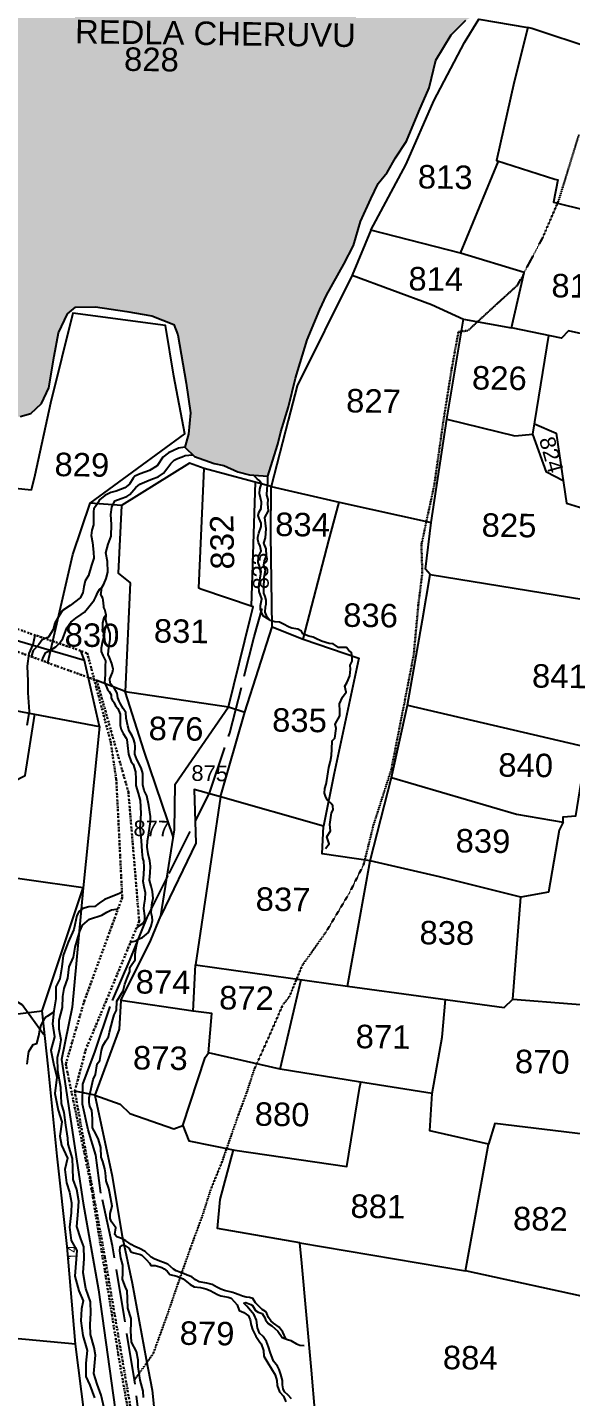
# Model space of a CAD drawing. Header units: inches. Extents: x 304037 to 460575, y 1453943 to 1639883.
# Drawn here: x 341977 to 342549, y 1595077 to 1596518 of the extents above; entities that cross this region are included whole.
import ezdxf

# ---------------------------------------------------------------- set-up
doc = ezdxf.new("R2010")
doc.units = ezdxf.units.IN
doc.header["$MEASUREMENT"] = 0
for name, pattern in [('ACAD_ISO02W100', [15, 12, -3]), ('ACAD_ISO07W100', [3, 0, -3]), ('BORDER', [1.75, 0.5, -0.25, 0.5, -0.25, 0, -0.25])]:
    doc.linetypes.add(name, pattern=pattern)
for name, color, linetype in [('CARTTRACK', 30, 'ACAD_ISO02W100'), ('NALA', 4, 'Continuous'), ('SURVEY_BND', 7, 'Continuous'), ('SURVEY_NO', 7, 'Continuous'), ('VILLAGE_AREA', 1, 'Continuous'), ('WATER_BODY', 4, 'Continuous')]:
    doc.layers.add(name, color=color, linetype=linetype)
doc.layers.add('FOOTPATH', color=150, linetype='ACAD_ISO07W100', lineweight=30)
doc.layers.add('VILL_BOUNDARY', color=6, linetype='BORDER', lineweight=30)
doc.styles.get("Standard").update_dxf_attribs({"font": 'arial.ttf'})

# ---------------------------------------------------------------- blocks, each defined once
blk = doc.blocks.new('KESAMANENIPALLE')
at = {"layer": 'CARTTRACK'}
blk.add_lwpolyline([(458.78, 228.67), (453.27, 236.63), (447.27, 240.27), (439.5, 245.18)], dxfattribs=at)
at = {"layer": 'NALA'}
for points in [[(479.73, 265.69), (477.99, 265.04), (475.17, 263.9), (473.74, 262.93), (472.54, 262.15), (471.05, 262.02), (469.42, 261.63), (468.45, 260.92), (467.83, 259.85), (467.05, 256.18), (465.46, 252.86), (464.13, 249.36), (463.71, 246.41), (463.18, 243.34), (462.11, 241.24), (462.08, 238.09), (461.46, 234.99), (461.07, 231.55), (461.56, 228.18), (460.59, 224.67), (461.24, 221.21), (462.08, 217.55), (461.46, 213.33), (462.31, 208.98), (463.25, 205.9), (462.63, 202.18), (463.02, 199.75), (464.55, 196.35), (463.8, 193.41), (464.22, 189.88), (464.94, 187.45), (465.46, 184.68), (465.36, 182.08), (464.87, 178.3), (465.26, 174.83), (466.69, 172.17), (466.07, 165.5), (467.05, 161.64), (468.22, 158.99), (467.76, 156.92), (467.54, 153.78), (467.96, 149.89), (469.1, 145.94), (468.64, 142.7), (468.67, 139.13), (469.65, 136.93), (470.85, 133.59)], [(455.48, 309.78), (456.13, 313.36), (455.91, 318.2), (455.91, 321.31), (455.75, 325.22), (456.26, 328.56), (457.37, 330.86), (457.9, 333.3)], [(473.3, 130.85), (472.56, 134.26), (471.53, 137.09), (470.75, 139.97), (471.24, 144.72), (470.87, 146.73), (470.01, 150.1), (469.92, 152.77), (470.13, 155.76), (470.07, 158.67), (468.95, 162.22), (468.28, 166.31), (468.57, 170.09), (468.54, 173.12), (467.82, 175.19), (466.81, 178.42), (467.21, 182.41), (467.36, 185.09), (466.92, 188.15), (466, 190.72), (465.97, 193.78), (465.85, 196.23), (464.77, 199.98), (464.77, 201.57), (464.22, 204.98), (463.83, 208.32), (463.18, 210.68), (463.09, 214.89), (462.34, 219.27), (462.34, 222.7), (462.96, 225.29), (463.35, 227.34), (462.86, 230.12), (462.86, 232.52), (463.74, 235.82), (463.87, 238.67), (464.29, 240.74), (465.3, 243.44), (465.62, 246.4), (466.82, 248.96), (467.28, 251.52), (468.54, 255.69), (469.26, 257.24), (471.11, 258.77), (474.36, 259.85), (475.66, 260.56), (476.92, 261.15), (478.69, 261.46)], [(454.35, 221.07), (454.67, 223.16), (454.79, 224.39), (455.98, 226.24), (456.97, 226.43), (457.48, 228.49), (457.76, 229.91), (458.12, 231.22), (458.75, 232.37), (459.19, 233.12), (459.42, 233.39), (459.9, 233.67), (461.41, 234.56)]]:
    blk.add_lwpolyline(points, dxfattribs=at)
at = {"layer": 'SURVEY_BND'}
for points in [[(374.98, 323.36), (429.49, 315.73), (452.45, 313.66), (474.45, 309.2), (470.68, 326.48), (445.93, 334.03)], [(470.68, 326.48), (469.76, 329.04)], [(474.45, 309.2), (469.6, 267.02), (440.09, 271.56), (438.37, 282.53), (442.28, 290.4), (454.76, 296.64), (457.57, 312.62)], [(439.21, 232.87), (458.46, 234.97), (469.6, 267.02)], [(469.6, 267.02), (466.35, 235.82), (463.35, 222.23), (468.54, 184.55), (472.23, 161.78), (476.61, 127.25), (477.76, 116.95), (469.47, 117.35), (466.01, 147.69), (464.22, 173.22), (461.92, 196.91), (459.79, 220.53), (458.46, 234.97)], [(466.01, 147.69), (438.88, 150.52)]]:
    blk.add_lwpolyline(points, dxfattribs=at)
at = {"layer": 'VILL_BOUNDARY'}
blk.add_lwpolyline([(399.19, 495.64), (394.46, 460.32), (420.8, 413.01), (431.93, 392.77), (447.53, 337.02), (471.46, 328.43), (477.22, 305.4), (478.63, 295.32), (479.78, 264.29), (469.54, 237.54), (464.43, 220.95), (470.43, 190.28), (475.01, 159.65), (477.08, 145.6), (481.21, 119.7), (483.73, 103.56), (488.4, 72.93), (491.45, 47.24), (493.52, 21.71), (494.24, -9.74), (493.61, -25.59), (492.26, -45.59), (487.68, -74.18)], dxfattribs=at)
at = {"layer": 'SURVEY_NO'}
blk.add_text('14', height=2.5, rotation=90.6454, dxfattribs=at).set_placement((466.74, 169.67))
blk = doc.blocks.new('KANUPURUPALLE')
at = {"layer": 'WATER_BODY'}
h = blk.add_hatch(dxfattribs=at)
h.set_pattern_fill('DASH', color=256, scale=10, style=0)
h.set_pattern_definition([(0, (-1406.7073, 386.2021), (1.25, 1.25), [1.25, -1.25])])
h.paths.add_polyline_path([(-439.53, 5.26), (-435.65, 11.74), (-431.96, 15.55), (-427.62, 18.05), (-420.25, 19.89), (-411.57, 21.73), (-403.54, 24.1), (-398.97, 27.3), (-395.62, 31.31), (-393.45, 35.05), (-392.2, 39.59), (-391.21, 50.63), (-391.8, 54.94), (-393.38, 58.69), (-395.61, 65), (-398.57, 68.02), (-406.01, 69.66), (-411.01, 69.14), (-414.63, 68.41), (-419.98, 67.89), (-429.59, 68.42), (-437.61, 68.22), (-443.99, 67.3), (-452.12, 65.92), (-462.52, 65.66), (-474.03, 66.77), (-485.28, 68.68), (-495.48, 70.72), (-503.55, 72.96), (-514.87, 76.78), (-520.66, 80.52), (-524.01, 83.94), (-535.16, 88.38), (-541.08, 89.63), (-551.8, 92.06), (-561.34, 92.78), (-569.83, 93.44), (-572.82, 93.84), (-573.35, 93.49), (-573.23, 93.9), (-577.2, 94.43), (-587.63, 95.16), (-592.43, 95.23), (-595.26, 95.33), (-596.12, 91.86), (-596.41, 87.98), (-595.06, 87.06), (-595, 84.43), (-595.65, 79.57), (-596.11, 72.4), (-596.71, 62.35), (-597.57, 51.51), (-598.22, 46.36), (-598.68, 40.97), (-598.68, 35.12), (-598.88, 26.48), (-599.15, 25.03), (-599.81, 24.24), (-600.33, 22.99), (-600.33, 19.9), (-600.13, 15.37), (-601.65, 6.05), (-602.25, -1.84), (-602.9, -9.85), (-603.76, -15.83), (-603.17, -24.81), (-601.98, -28.75), (-599.28, -34.41), (-594.67, -41.86), (-591.12, -48.17), (-586.19, -54.29), (-581.57, -61.5), (-578.81, -64.59), (-577.3, -67.35), (-573.55, -71.88), (-571.51, -74.71), (-569.6, -80.62), (-567.56, -86.67), (-566.23, -89.86), (-563.47, -91.04), (-560.44, -90.52), (-556.3, -90.12), (-551.3, -89.6), (-549.06, -88.02), (-544.45, -87.23), (-541.74, -86.42), (-539.04, -83.85), (-537.27, -79.84), (-535.95, -71.7), (-534.96, -65.74), (-532.72, -60.88), (-530.68, -59.1), (-525.61, -58.97), (-517.59, -60.02), (-511.14, -61.07), (-505.55, -63.18), (-504.49, -65.8), (-503.51, -70.8), (-502.16, -78.14), (-500.98, -85.7), (-501.38, -91.15), (-502.3, -94.5), (-499.79, -96.91), (-494.73, -98.56), (-492.29, -99.08), (-488.67, -100.66), (-485.65, -101.38), (-483.41, -101.51), (-481.02, -101.63), (-479.44, -96.43), (-478.58, -93.41), (-477.86, -90.26), (-475.95, -83.88), (-474.24, -76.49), (-471.41, -66.63), (-468.31, -58.85), (-466.66, -55.17), (-462.31, -47.24), (-459.94, -42.38), (-458.17, -36.27), (-455.67, -30.42), (-453.82, -26.44), (-451.58, -23.68), (-449.47, -19.87), (-446.71, -15.53), (-443.68, -7.95), (-441.11, -1.83)])
h.paths.add_polyline_path([(-533.3, 6.64), (-455.66, 6.64), (-455.66, 15.85), (-533.3, 15.85)], flags=24)
h.paths.add_polyline_path([(-520.67, -0.19), (-504.34, -0.19), (-504.34, 8.95), (-520.67, 8.95)], flags=24)
at = {"layer": 'CARTTRACK'}
blk.add_lwpolyline([(-509.9, -356.68), (-509.73, -349), (-511.91, -333.02), (-514.82, -316.68), (-517.99, -298.82), (-521.16, -285.43), (-522.59, -275.72), (-524.6, -269.29), (-526.18, -262.75), (-526.18, -257.68), (-523.12, -249.14), (-518.89, -236.2), (-514.45, -225.65), (-510.32, -214.83), (-504.83, -203.54), (-494.68, -182.59), (-489.82, -167.4), (-483.89, -142.75), (-481.99, -135.47)], dxfattribs=at)
at = {"layer": 'FOOTPATH', "ltscale": 0.001}
blk.add_lwpolyline([(-511.91, -333.02), (-507.24, -326.25), (-503.65, -315.95), (-501.16, -308.32), (-498.14, -299.32), (-495.24, -291.12), (-493.06, -284.02), (-490.3, -276.97), (-486.35, -265.1), (-484.22, -259.14), (-482.4, -253.24), (-478.56, -244.37), (-475.34, -236.7), (-473.67, -234.53), (-470.52, -226.57), (-464.62, -218.03), (-458.73, -207.91), (-455.15, -200.48), (-452.82, -190.53), (-448.42, -176.1), (-445.93, -162.45), (-443.1, -146.78), (-442.1, -134.04), (-441.19, -125.83), (-441.52, -118.62), (-438.44, -103.29), (-436.37, -87.2), (-434.37, -73.39), (-432.79, -64.11), (-430.38, -63.77), (-423.74, -57.47), (-417.92, -52.03), (-411.61, -39.76), (-407.62, -30.1), (-402.72, -13.35)], dxfattribs=at)
at = {"layer": 'NALA'}
for points in [[(-544.45, -87.23), (-541.74, -86.42), (-539.04, -83.85), (-537.27, -79.84), (-535.95, -71.7), (-534.96, -65.74), (-532.72, -60.88), (-530.68, -59.1), (-525.61, -58.97), (-517.59, -60.02), (-511.14, -61.07), (-505.55, -63.18), (-504.49, -65.8), (-503.51, -70.8), (-502.16, -78.14), (-500.98, -85.7), (-501.38, -91.15), (-502.3, -94.5), (-499.79, -96.91), (-494.73, -98.56), (-492.29, -99.08), (-488.67, -100.66), (-485.65, -101.38), (-483.41, -101.51), (-481.02, -101.63), (-479.44, -96.43), (-478.58, -93.41), (-477.86, -90.26), (-475.95, -83.88), (-474.24, -76.49), (-471.41, -66.63), (-468.31, -58.85), (-466.66, -55.17), (-462.31, -47.24), (-459.94, -42.38), (-458.17, -36.27), (-455.67, -30.42), (-453.82, -26.44), (-451.58, -23.68), (-449.47, -19.87), (-446.71, -15.53), (-443.68, -7.95), (-441.11, -1.83), (-439.53, 5.26), (-435.65, 11.74), (-431.96, 15.55)], [(-502.3, -94.5), (-503.89, -94.81), (-506.41, -96.06), (-507.86, -97.12), (-509.32, -99.42), (-511.26, -100.57), (-513.63, -101.48), (-515, -102.1), (-515.4, -102.59), (-516.31, -104.19), (-517.51, -105.16), (-519.68, -106.01), (-521.05, -106.38), (-522.53, -107.15), (-523.92, -108.31), (-524.57, -109.45), (-525.29, -110.59), (-525.37, -111.3), (-525.37, -112.62), (-525.34, -113.64), (-525.32, -114.7), (-525.8, -116.01), (-525.94, -117.41), (-525.54, -119.17), (-525.23, -121.67), (-525.14, -123.24), (-525.69, -124.98), (-526.49, -127.63), (-527.29, -129.05), (-527.57, -130.59), (-527.83, -132.07), (-528.54, -133.38), (-531, -135.38), (-532.94, -136.66), (-533.71, -137.89), (-534.88, -139.9), (-535.31, -141.53), (-536.45, -143.5), (-538.05, -144.24), (-538.94, -145.49), (-540.34, -146.97), (-540.8, -148.59)], [(-521.84, -137.62), (-522.2, -136.29), (-522.43, -135.81), (-522.43, -135.44), (-522.43, -135.44), (-522.6, -133.93), (-522.74, -133.41), (-522.97, -132.93), (-523.2, -132.36), (-523.2, -131.99), (-523.03, -130.68), (-522.52, -129.79), (-521.97, -128.39), (-521.54, -126.72), (-521.63, -123.96), (-522.08, -121.79), (-521.51, -119.59), (-520.77, -117.51), (-520.77, -114.53), (-520.97, -112.02), (-520.71, -110.11), (-520, -108.51), (-518.4, -107.86), (-516.94, -107.34), (-516.17, -106.8), (-514.71, -104.96), (-513.68, -104.16), (-511.92, -103.3), (-510.43, -102.76), (-509.03, -102.16), (-507.63, -101.28), (-506.81, -100.11), (-505.84, -98.71), (-505.01, -97.88), (-504.15, -97.43), (-502.98, -96.97), (-502.21, -96.66), (-500.27, -96.45)], [(-480.09, -138.34), (-481.62, -137.39), (-482.15, -136.54), (-482.39, -135.69), (-482.38, -134.71), (-482.07, -133.01), (-482.48, -132.11), (-482.79, -131.16), (-482.88, -129.98), (-482.86, -129.14), (-482.64, -128.35), (-482.33, -126), (-482.79, -124.7), (-483.14, -123.76), (-483.07, -122.16), (-482.44, -120.87), (-482.68, -119.54), (-483.12, -118.59), (-483.31, -117.85), (-483.32, -117.27), (-483.05, -116.22), (-482.48, -114.51), (-482.51, -113.71), (-483.08, -112.51), (-483.36, -111.69), (-483.14, -110.99), (-482.61, -109.91), (-482.48, -108.32), (-483.08, -106.11), (-482.99, -105.01), (-482.59, -103.55), (-483.19, -102.78), (-483.71, -102.33), (-484.64, -101.44)], [(-465.01, -196.59), (-464.06, -195.35), (-464.64, -193.59), (-463.76, -192.01), (-463.94, -190.43), (-463.53, -187.48), (-463.16, -186.7), (-463.24, -185.63), (-463.65, -185.05), (-464.6, -184.23), (-465.05, -183.45), (-465.42, -182.47), (-465.38, -181.27), (-465.05, -180.12), (-464.89, -179.22), (-464.43, -175.86), (-464.02, -174.26), (-463.77, -172.78), (-463.73, -171.18), (-463.65, -169.04), (-462.99, -168.34), (-462.62, -165.88), (-462.95, -164.81), (-461.79, -162.65), (-461.75, -161.42), (-461.92, -159.57), (-461.14, -157.84), (-460.23, -156.57), (-460.56, -155.05), (-459.98, -153.98), (-459.37, -152.42), (-459.24, -150.71), (-459.28, -149.61), (-458.79, -148.62), (-458.79, -147.59), (-459, -146.44), (-459.7, -145.87), (-460.31, -145.17), (-461.26, -145.13), (-462.37, -145.21), (-463.69, -144.22), (-464.76, -144.22), (-466.69, -143.61), (-468.13, -142.95), (-468.83, -142.62), (-469.98, -142.41), (-471.46, -141.8), (-471.87, -141.14), (-472.82, -140.65), (-474.3, -140.4), (-475.04, -140.15), (-476.65, -139.29), (-477.47, -138.92), (-478.73, -138.86), (-479.92, -138.53), (-480.21, -138.2), (-480.7, -137.67), (-481.19, -136.4), (-481.11, -135.08), (-480.95, -134.34), (-480.95, -133.31), (-481.28, -132.41), (-481.61, -131.59), (-481.61, -131.1), (-481.65, -130.44), (-481.56, -127.5), (-481.27, -125.69), (-481.69, -124.41), (-481.56, -123.26), (-481.03, -122.03), (-481.19, -120.22), (-481.77, -118.78), (-481.35, -117.38), (-481.23, -115.12), (-481.44, -113.68), (-481.64, -112.2), (-480.74, -110.49), (-480.86, -108.68), (-480.86, -107.58), (-481.19, -106.51), (-481.15, -104.9), (-480.98, -103.38), (-481.02, -101.63)], [(-537.88, -149.61), (-537.83, -148.9), (-537.06, -147.44), (-535.89, -146.83), (-534.52, -146), (-533.52, -144.96), (-532.76, -143.82), (-531.79, -141.05), (-530.84, -139.6), (-529.51, -138.61), (-528.23, -137.67), (-527.33, -137.04), (-526.27, -135.66), (-524.89, -133.92), (-524.51, -133.09), (-524.01, -131.89), (-523.63, -131.2), (-523.03, -130.68)], [(-514.5, -221.22), (-513.01, -220.82), (-512.49, -220.39), (-511.43, -219.96), (-509.89, -218.62), (-509.24, -217.01), (-508.89, -215.61), (-508.99, -214.61), (-509.25, -213.59), (-509.25, -212.5), (-509.05, -210.98), (-508.82, -209.99), (-509.02, -208.18), (-509.36, -206.8), (-509.79, -205.3), (-509.65, -203.38), (-509.62, -201.66), (-509.82, -200.33), (-510.23, -198.52), (-510.49, -196.86), (-510.49, -195.28), (-510.31, -194.28), (-509.75, -190.41), (-509.75, -188.97), (-510.24, -186.19), (-510.82, -183.77), (-511.49, -182.35), (-511.86, -180.97), (-511.89, -179.53), (-511.91, -178.09), (-512.35, -176.61), (-513.46, -174.51), (-513.97, -173.1), (-513.97, -171.22), (-514.02, -170.32), (-514.39, -169.21), (-514.74, -168.44), (-515.5, -167.17), (-515.9, -165.94), (-516.34, -163.98), (-516.41, -162.54), (-517.13, -161.48), (-517.87, -160.32), (-518.19, -159.63), (-518.56, -158.77), (-518.75, -157.59), (-519.56, -156.09), (-520.54, -155.09), (-520.68, -153.94), (-520.03, -152.34), (-519.86, -151.46), (-520.21, -150.05), (-520.84, -148.54), (-521.19, -147.8), (-521, -145.95), (-520.68, -143.91), (-520.68, -142.39), (-521.19, -141.11), (-521.53, -140.35), (-521.84, -138.94), (-521.84, -137.62), (-522.39, -138.4), (-522.74, -139.7), (-522.74, -140.9), (-522.74, -141.62), (-522.35, -142.29), (-522.35, -143.27), (-522.69, -144.38), (-522.99, -146.21), (-522.95, -147.02), (-522.51, -148.04), (-521.85, -149.41), (-521.85, -150.76), (-521.85, -152.77), (-521.92, -154.09), (-522.04, -154.88), (-521.18, -156.72), (-520.77, -157.21), (-520.28, -158.07), (-520.23, -158.83), (-519.93, -159.6), (-519.54, -159.9), (-519.12, -160.82), (-518.5, -161.49), (-517.85, -163.01), (-517.85, -164.79), (-517.85, -165.88), (-517.54, -166.9), (-517.08, -167.89), (-516.27, -169.11), (-516.1, -169.41), (-515.87, -170.92), (-515.66, -173.12), (-514.95, -175.09), (-514.39, -175.74), (-513.78, -177.65), (-513.62, -179.5), (-513.62, -181.15), (-513, -183.07), (-512.49, -184.95), (-512.3, -188.3), (-512.44, -192.05), (-512.07, -195.14), (-511.91, -197.99), (-511.72, -199.72), (-511.42, -200.42), (-511.35, -202.01), (-511.4, -203.98), (-511.49, -205.58), (-511.28, -206.94), (-510.89, -208.45), (-510.95, -210.16), (-511.19, -211.66), (-511.23, -212.54), (-510.93, -214.42), (-510.93, -215.69), (-511.37, -216.38), (-512.07, -216.8), (-512.98, -217.53)], [(-473.41, -322.02), (-474.22, -320.35), (-475.19, -319.09), (-476.6, -318.02), (-477.33, -317.5), (-477.91, -316.59), (-478.33, -315.59), (-478.72, -315.1), (-479.56, -314.57), (-481.26, -312.89), (-481.99, -311.84), (-482.86, -311.56), (-483.69, -311.53), (-484.58, -311.29), (-485.52, -310.93), (-486.7, -310.51), (-487.07, -310.33), (-489.21, -309.91), (-490.18, -309.52), (-491.25, -309.05), (-492.37, -308.37), (-493.8, -308.02), (-495.77, -307.76), (-496.65, -307.24), (-497.67, -306.48), (-498.8, -306.06), (-499.77, -305.7), (-500.68, -305.36), (-501.62, -304.99), (-502.38, -304.6), (-503.79, -303.37), (-504.92, -302.9), (-505.83, -302.56), (-507.3, -302.06), (-508.08, -301.59), (-509.63, -300.19), (-511.07, -299.41), (-512.3, -298.91), (-513.27, -298.42), (-513.82, -298.03), (-514.58, -297.48), (-515.49, -297.03), (-516.9, -296.51), (-517.48, -295.94), (-517.24, -294.25), (-517.85, -293.39), (-518.37, -292.68), (-518.68, -291.87), (-518.68, -290.59), (-518.26, -288.71), (-518.84, -285.5), (-519.13, -284.17), (-519.89, -282.26), (-520.05, -280.23), (-520.26, -279.18), (-520.8, -277.35), (-521.2, -276.2), (-521.3, -273.8), (-521.98, -271.69), (-522.61, -270.26), (-523.5, -268.74), (-523.58, -266.44), (-523.76, -264.25), (-524.28, -263.31), (-524.5, -262.19), (-524.5, -261.12), (-524, -258.74), (-523.53, -256.42), (-522.93, -255.14), (-522.59, -252.43), (-521.88, -251.52), (-521.64, -250.03), (-521.49, -249.01), (-521.15, -247.78), (-520.42, -246.45), (-519.76, -245.43), (-519.47, -244.28), (-519.08, -242.62), (-518.74, -240.98), (-518.37, -239.8), (-517.77, -238.65), (-517.75, -236.33), (-516.17, -233.67), (-515.73, -231.9), (-515.31, -230.54), (-514.5, -228.65), (-514.5, -227.65), (-514.05, -226.9), (-513.24, -225.67), (-513.24, -224.36), (-513.09, -223.06), (-512.8, -221.67), (-512.49, -220.39)], [(-509.53, -337.45), (-509.71, -335.84), (-510.44, -333.04), (-511.07, -329.67), (-511.07, -328), (-511.52, -325.79), (-512.85, -323.36), (-513.01, -320.49), (-512.98, -318.54), (-512.98, -317.31), (-513.87, -314.72), (-514, -312.37), (-514.1, -310.23), (-514.44, -309.58), (-515.31, -307.34), (-515.31, -305.85), (-515.31, -303.76), (-515.8, -301.85), (-516.12, -300.1), (-516.07, -299.06), (-515.44, -298.61), (-514.84, -298.69), (-513.79, -299.42), (-513.29, -300.34), (-512.54, -300.57), (-510.84, -300.94), (-510.44, -301.12), (-509.27, -302.27), (-508.46, -303.11), (-508.12, -303.71), (-507.07, -303.71), (-505.81, -304.05), (-505.37, -304.18), (-504.72, -304.57), (-503.93, -305.09), (-503.3, -305.98), (-501.45, -306.4), (-499.85, -307.05), (-498.04, -308.47), (-496.96, -309.02), (-495.42, -309.23), (-494.04, -309.54), (-492.88, -309.96), (-492, -310.43), (-491, -310.92), (-490.17, -311.24), (-488.26, -311.6), (-487.55, -311.81), (-486.77, -312.65), (-485.98, -313.48), (-485.46, -314.95), (-484.21, -315.41), (-482.98, -316.22), (-482.59, -317.26), (-482.33, -318.67), (-481.96, -319.77), (-481.1, -321.42), (-480.03, -322.93), (-479.66, -323.35), (-479.03, -325.09), (-478.95, -326.5), (-477.93, -328.2), (-476.99, -329.74), (-476.03, -331.25), (-475.58, -332.69), (-475.45, -333.99), (-474.8, -335.56), (-473.8, -336.63), (-473.2, -338.14)], [(-471.77, -337.35), (-472.6, -336.38), (-473.57, -335.52), (-473.88, -334.82), (-474.07, -333.77), (-474.07, -332.7), (-474.54, -331.13), (-475.03, -329.83), (-475.43, -329.02), (-476.47, -327.74), (-477.36, -325.45), (-477.83, -324.14), (-478.3, -322.78), (-479.17, -321.53), (-480.16, -320.68), (-480.71, -319.3), (-480.95, -317.36), (-481.57, -315.95), (-482.52, -314.88), (-483.46, -313.76), (-484.29, -313), (-483.72, -312.9), (-482.46, -313.37), (-482.02, -313.6), (-481.29, -314.88), (-480.55, -315.27), (-479.53, -315.61), (-478.83, -316.71), (-478.65, -317.23), (-477.97, -318.12), (-477, -318.72), (-476.27, -319.38), (-475.46, -320.08), (-474.33, -321.7), (-472.94, -322.18), (-472.08, -322.46), (-470.67, -323.22), (-469.78, -323.56), (-468.68, -323.69)]]:
    blk.add_lwpolyline(points, dxfattribs=at)
at = {"layer": 'SURVEY_BND'}
for points in [[(-432.55, -43.97), (-455.56, -38.45), (-446.77, -21.42), (-439.84, -5.13), (-432.29, 9.87), (-428.7, 15.85), (-416.1, 13.91)], [(-399.09, 8.58), (-415.14, 13.69), (-416.1, 13.91), (-419.44, -0.03), (-423.65, -20.22), (-408.67, -24.8), (-407.93, -24.96), (-408.92, -30.66), (-382.4, -36.87), (-374.91, -11.65)], [(-354.05, -63.42), (-372.34, -59.53), (-374.65, -63.85), (-375.18, -69.61), (-404.72, -63.51), (-406.45, -65.38), (-419.25, -62.86), (-416.21, -48.7), (-432.55, -43.97), (-423.15, -20.37)], [(-455.56, -38.45), (-460.18, -49.97), (-439.79, -57.25), (-431.58, -60.81), (-419.25, -62.86)], [(-460.18, -49.97), (-473.78, -78.5), (-475.96, -87.36), (-480.06, -104.24), (-462.66, -108.07), (-439.11, -112.95), (-435.45, -86.45), (-431.58, -60.81)], [(-480.06, -104.24), (-497.32, -99.94), (-501.01, -98.61), (-518.24, -109.63), (-526.26, -109.14), (-502.3, -91.08), (-505.37, -76.44), (-507.69, -63.51), (-531.37, -60.69), (-536.74, -83.77), (-540.53, -102.18), (-541.43, -106.03), (-546.99, -105.49), (-548.23, -133.59), (-548.86, -144.35)], [(-435.45, -86.45), (-418, -90.47), (-413.46, -89.96), (-409.68, -64.75)], [(-413.07, -87.37), (-407.49, -89.69), (-404.63, -107.55), (-394.58, -110.41), (-391.21, -105.77), (-382.04, -103.03), (-376.76, -97.44), (-373.14, -96.49), (-375.18, -69.61)], [(-405.55, -101.8), (-409.84, -99.67), (-413.46, -89.96)], [(-516.73, -157.14), (-490.23, -160.74), (-484.97, -138.2), (-484.28, -135.07), (-497.7, -130.71), (-498.23, -130.48), (-497.32, -99.94)], [(-490.23, -160.74), (-486.05, -162), (-479.39, -140.14), (-480.01, -116.61), (-480.06, -104.24)], [(-484.73, -134.93), (-484.13, -103.23)], [(-479.39, -140.14), (-471.4, -143.13), (-465.21, -117.91), (-462.66, -108.07)], [(-536.54, -150.08), (-530.52, -122.36), (-526.26, -109.14)], [(-518.24, -109.63), (-518.85, -126.94), (-515.78, -129.39), (-516.73, -157.14), (-523.97, -154.48)], [(-439.17, -126.17), (-399.82, -132.09), (-398.65, -123.75), (-394.45, -111.04), (-394.58, -110.41)], [(-453.51, -199.54), (-448.38, -178.19), (-444.53, -159.68), (-441.02, -137.84), (-439.17, -126.17), (-440.37, -124.87), (-439.11, -112.95)], [(-444.53, -159.68), (-398.07, -169.86), (-375.94, -173.52), (-369.69, -151.78), (-367.9, -139.11)], [(-471.4, -143.13), (-457.15, -147.84), (-463.07, -177.76), (-465.53, -190.88), (-491.95, -183.74), (-486.05, -162)], [(-503.86, -194.29), (-511.59, -172.31), (-516.73, -157.14)], [(-491.95, -183.74), (-498.72, -181.97), (-498.12, -195.71), (-506.79, -214.38), (-503.58, -192.37), (-503.58, -180.63), (-490.23, -160.74)], [(-448.38, -178.19), (-416.27, -187.13), (-404.35, -189.02), (-404.35, -187.63), (-401.13, -187.41), (-398.56, -169.75)], [(-491.95, -183.74), (-497.75, -226.77), (-458.84, -231.68), (-453.51, -199.54), (-465.77, -197.97), (-465.53, -190.88)], [(-404.35, -189.02), (-405.34, -191.1), (-407.88, -206.99), (-414.87, -208.35), (-435.71, -203.44), (-453.51, -199.54)], [(-416.58, -234.42), (-386.4, -236.39), (-375.68, -232.8), (-375.46, -231.35), (-373.84, -203.7), (-376.67, -202.94), (-377.18, -191.74)], [(-458.84, -231.68), (-418.8, -236.56), (-416.58, -234.42), (-414.87, -208.35)], [(-498.18, -238.6), (-516.69, -236.14), (-509.25, -220.64), (-506.79, -214.38)], [(-475.8, -253.11), (-494.17, -249.2), (-493.44, -239.16), (-498.18, -238.6), (-497.75, -226.77)], [(-436.91, -258.84), (-455.7, -256.09), (-475.8, -253.11), (-470.74, -230.18)], [(-516.69, -236.14), (-517.08, -243.49), (-523.02, -260.37), (-528.18, -259.47)], [(-387.55, -269.78), (-420.72, -266.24), (-422.31, -271.57), (-437.3, -268.37), (-436.91, -258.84), (-434.48, -244.36), (-433.77, -234.74)], [(-523.02, -260.37), (-516.57, -262.63), (-514, -264.93), (-502.72, -268.7), (-500.46, -267.88), (-494.97, -250.4), (-494.17, -249.2)], [(-500.46, -267.88), (-498.83, -271.75), (-487.06, -273.98), (-458.45, -277.78), (-455.47, -257.83), (-455.11, -256.18)], [(-523.02, -260.37), (-518.36, -281.01), (-515.68, -295.96), (-512.89, -308.35), (-509.02, -327.65), (-507.35, -335.62), (-505.9, -348.2), (-503.33, -375.04), (-502.19, -385.01), (-496.7, -386.31), (-493.61, -365.94), (-489.15, -340.09), (-474.7, -341.03), (-469.88, -351.23), (-464.57, -352.02), (-466.71, -329.96), (-469.54, -302.6), (-470.18, -297.42), (-491.27, -294.09), (-490.68, -286.67), (-487.46, -273.9)], [(-470.18, -297.42), (-427.71, -304.03), (-422.31, -271.57)], [(-393.35, -311.07), (-427.71, -304.03)]]:
    blk.add_lwpolyline(points, dxfattribs=at)
at = {"layer": 'VILL_BOUNDARY'}
blk.add_lwpolyline([(-601.69, 24.1), (-605.93, -26.65), (-576.37, -75.99), (-566.89, -91.98), (-548.31, -145.96), (-523.97, -154.48), (-515.52, -182.82), (-512.3, -215.83), (-522.09, -240.29), (-525.48, -248.68), (-528.18, -259.47), (-519.9, -301.81), (-512.47, -342.1), (-506.22, -377.52), (-498.45, -421.39), (-493.04, -453.44), (-493.2, -484.25), (-495.9, -510.9), (-497.42, -537.2)], dxfattribs=at)
blk.add_lwpolyline([(-601.69, 24.1), (-605.93, -26.65), (-576.37, -75.99), (-566.89, -91.98), (-548.31, -145.96), (-523.97, -154.48), (-515.52, -182.82), (-512.3, -215.83), (-522.09, -240.29), (-525.48, -248.68), (-528.18, -259.47), (-519.9, -301.81), (-512.47, -342.1), (-506.22, -377.52), (-498.45, -421.39), (-493.04, -453.44), (-493.2, -484.25), (-495.9, -510.9), (-497.42, -537.2)], dxfattribs=at)
at = {"layer": 'SURVEY_NO'}
for s, height, p in [('REDLA CHERUVU', 6, (-531.76, 8.31)), ('828', 6, (-519.15, 1.44)), ('813', 6, (-443.7, -27.59)), ('814', 6, (-445.75, -53.67)), ('815', 6, (-409.2, -54.95)), ('826', 6, (-429.17, -78.78)), ('827', 6, (-461.24, -85.07)), ('829', 6, (-535.52, -102.36)), ('834', 6, (-478.93, -116.9)), ('825', 6, (-426.19, -116.37)), ('836', 6, (-461.25, -139.86)), ('830', 6, (-532.33, -145.88)), ('831', 6, (-509.56, -144.55)), ('841', 6, (-412.8, -154.74)), ('835', 6, (-479.04, -166.9)), ('876', 6, (-510.55, -169.49)), ('840', 6, (-421.11, -177.61)), ('875', 4, (-499.48, -179.75)), ('877', 4, (-514.09, -194.07)), ('839', 6, (-431.75, -197.12)), ('837', 6, (-482.62, -212.72)), ('838', 6, (-440.66, -220.72)), ('838', 6, (-440.66, -220.72)), ('874', 6, (-513, -234.28)), ('872', 6, (-491.62, -238.05)), ('871', 6, (-456.6, -247.49)), ('871', 6, (-456.6, -247.49)), ('873', 6, (-513.42, -253.69)), ('870', 6, (-415.85, -253.32)), ('880', 6, (-482.12, -267.66)), ('881', 6, (-457.34, -290.86)), ('882', 6, (-415.78, -293.46)), ('879', 6, (-500.53, -323.89)), ('884', 6, (-433.22, -329.21))]:
    blk.add_text(s, height=height, dxfattribs=at).set_placement(p)
for s, height, rotation, p in [('824', 4, 286.3272, (-411.87, -91.27)), ('832', 6, 91.9772, (-489.21, -125.55)), ('833', 4, 93.1823, (-480.31, -130.47))]:
    blk.add_text(s, height=height, rotation=rotation, dxfattribs=at).set_placement(p)

msp = doc.modelspace()

# ---------------------------------------------------------------- block references
at = {"xscale": 4.020763763909134, "yscale": 4.020763763866853, "zscale": 4.020763763886584, "rotation": 0.7442163432969744}
msp.add_blockref('KESAMANENIPALLE', (340162.1, 1594514.4), dxfattribs=at)
at = {"layer": 'VILLAGE_AREA', "xscale": 4.11690545397391, "yscale": 4.116905454022344, "zscale": 4.116905453970031, "rotation": 359.2242586303323}
msp.add_blockref('KANUPURUPALLE', (344216, 1596437.2), dxfattribs=at)

doc.saveas('drawing.dxf')
